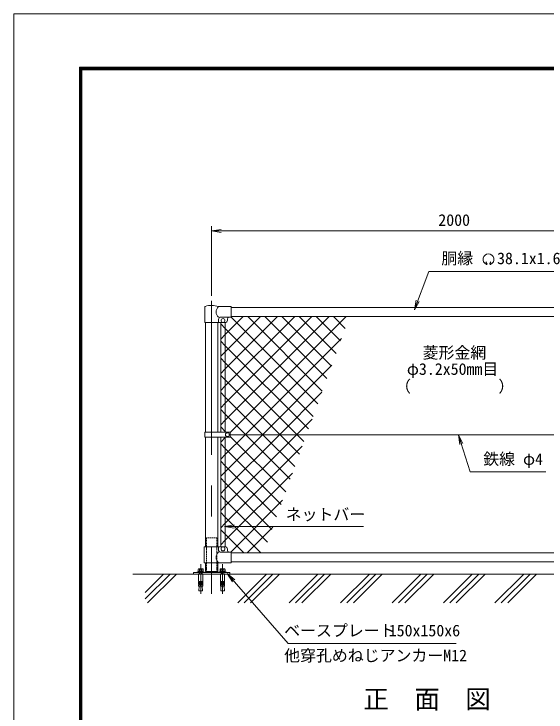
# Model space of a CAD drawing. Units: millimetres, scale not verified. Extents: x -4200 to 4200, y -2970 to 2970.
# Drawn here: x -4200 to -2006, y 91 to 2970 of the extents above; entities that cross this region are included whole.
import ezdxf
from ezdxf.enums import TextEntityAlignment as Align

# ---------------------------------------------------------------- set-up
doc = ezdxf.new("R2010")
doc.units = ezdxf.units.MM
doc.header["$LTSCALE"] = 20
doc.linetypes.add('USER1', pattern=[50.8, 31.75, -6.35, 6.35, -6.35])
doc.linetypes.add('USER2', pattern=[0.375, 0.25, -0.125])
for name, color, linetype, lineweight in [('0-0_D-BMK', 2, 'USER1', 13), ('0-1_D-STR1', 1, 'Continuous', 18), ('0-2_D-STR-DIM', 7, 'Continuous', 9), ('0-3_0', 3, 'Continuous', 18), ('0-5_D-STR3', 3, 'Continuous', 13), ('0-6_D-STR2', 7, 'Continuous', 9), ('0-7_D-STR-TXT', 7, 'Continuous', 9), ('0-8_D-TTL', 7, 'Continuous', 9), ('0-B_D-BGD', 7, 'Continuous', 9), ('0-D_D-DCR-HCH', 7, 'Continuous', 9)]:
    doc.layers.add(name, color=color, linetype=linetype, lineweight=lineweight)
doc.layers.add('0-4_D-TTL-TXT', color=7, linetype='Continuous')
doc.styles.add('ＭＳ ゴシック', font='')
doc.styles.get('ＭＳ ゴシック').set_extended_font_data('MS Gothic')

# ---------------------------------------------------------------- blocks, each defined once
blk = doc.blocks.new('_Open')
at = {"layer": '0-3_0', "color": 7, "lineweight": 9}
blk.add_line((-20, 3.33), (0, 0), dxfattribs=at)
blk.add_lwpolyline([(-20, -3.33), (0, 0), (-20, 0)], dxfattribs=at)

msp = doc.modelspace()

# ---------------------------------------------------------------- linework, layer by layer
at = {"layer": '0-0_D-BMK'}
for p, q in [((-3384.65, 1787.29), (-3384.65, 578.82)), ((-3429.65, 701.83), (-3429.65, 578.82)), ((-3339.65, 701.83), (-3339.65, 578.82))]:
    msp.add_line(p, q, dxfattribs=at)
at = {"layer": '0-1_D-STR1'}
for p, q in [((-3304.65, 1760.23), (-1464.65, 1760.23)), ((-3304.65, 1722.23), (-1464.65, 1722.23)), ((-3410.05, 1697.23), (-3410.05, 1245.73)), ((-3359.25, 1697.23), (-3359.25, 1245.73)), ((-3410.05, 1224.73), (-3410.05, 773.23)), ((-3359.25, 1224.73), (-3359.25, 773.23)), ((-3304.65, 748.23), (-1464.65, 748.23)), ((-3410.05, 707.23), (-3410.05, 671.23)), ((-3359.25, 707.23), (-3359.25, 671.23)), ((-3304.65, 710.23), (-1464.65, 710.23)), ((-3410.05, 671.23), (-3359.25, 671.23))]:
    msp.add_line(p, q, dxfattribs=at)
at = {"layer": '0-2_D-STR-DIM'}
for p, q in [((-3384.65, 1807.29), (-3384.65, 2095.23)), ((-3344.65, 2075.23), (-1424.65, 2075.23))]:
    msp.add_line(p, q, dxfattribs=at)
at = {"layer": '0-5_D-STR3'}
for p, q in [((-3413.2, 1697.23), (-3413.2, 1760.92)), ((-3304.65, 1763.23), (-3356.1, 1763.23)), ((-3304.65, 1763.23), (-3304.65, 1719.23)), ((-3356.1, 1697.23), (-3356.1, 1712.23)), ((-3304.65, 1719.23), (-3349.1, 1719.23)), ((-3319.65, 1712.23), (-3319.65, 1707.23)), ((-3413.2, 1697.23), (-3356.1, 1697.23)), ((-3356.1, 1697.23), (-3329.65, 1697.23)), ((-3347.15, 1697.23), (-3347.15, 1245.73)), ((-3328.15, 1697.23), (-3328.15, 1245.73)), ((-3412.15, 1224.73), (-3412.15, 1245.73)), ((-3307.66, 1245.73), (-3412.15, 1245.73)), ((-3307.66, 1224.73), (-3307.66, 1245.73)), ((-3307.66, 1224.73), (-3412.15, 1224.73)), ((-3347.15, 1224.73), (-3347.15, 773.23)), ((-3328.15, 1224.73), (-3328.15, 773.11)), ((-3307.66, 1235.23), (-1467.15, 1235.23)), ((-3415.6, 773.23), (-3329.65, 773.23)), ((-3415.6, 707.23), (-3415.6, 773.23)), ((-3356.1, 773.23), (-3356.1, 758.23)), ((-3304.65, 751.23), (-3349.1, 751.23)), ((-3319.65, 763.23), (-3319.65, 758.23)), ((-3304.65, 751.23), (-3304.65, 707.23)), ((-3304.65, 707.23), (-3415.6, 707.23)), ((-3406, 671.23), (-3406, 666.23)), ((-3363.3, 671.23), (-3363.3, 666.23)), ((-3438.3, 660.23), (-3421, 660.23)), ((-3348.3, 660.23), (-3331, 660.23))]:
    msp.add_line(p, q, dxfattribs=at)
at = {"layer": '0-5_D-STR3', "linetype": 'USER2'}
for p, q in [((-3406, 810.23), (-3406, 671.23)), ((-3406, 810.23), (-3363.3, 810.23)), ((-3363.3, 810.23), (-3363.3, 671.23))]:
    msp.add_line(p, q, dxfattribs=at)
at = {"layer": '0-5_D-STR3', "lineweight": 18}
for p, q in [((-3445.65, 668.53), (-3445.65, 666.23)), ((-3413.65, 668.53), (-3445.65, 668.53)), ((-3445.65, 666.23), (-3413.65, 666.23)), ((-3418.9, 671.53), (-3440.4, 671.53)), ((-3440.4, 671.53), (-3440.4, 668.53)), ((-3440.4, 668.53), (-3418.9, 668.53)), ((-3440.05, 679.83), (-3440.05, 671.53)), ((-3440.05, 671.53), (-3419.26, 671.53)), ((-3421.86, 682.33), (-3437.45, 682.33)), ((-3435.65, 682.33), (-3423.65, 682.33)), ((-3435.65, 666.23), (-3435.65, 660.23)), ((-3434.85, 671.53), (-3434.85, 679.83)), ((-3434.57, 660.23), (-3434.57, 666.23)), ((-3431.15, 671.53), (-3430.35, 668.53)), ((-3428.15, 668.53), (-3428.96, 671.53)), ((-3424.73, 660.23), (-3424.73, 666.23)), ((-3424.46, 671.53), (-3424.46, 679.83)), ((-3423.65, 660.23), (-3423.65, 666.23)), ((-3419.26, 671.53), (-3419.26, 679.83)), ((-3418.9, 668.53), (-3418.9, 671.53)), ((-3413.65, 666.23), (-3413.65, 668.53)), ((-3355.65, 668.53), (-3355.65, 666.23)), ((-3323.65, 668.53), (-3355.65, 668.53)), ((-3355.65, 666.23), (-3323.65, 666.23)), ((-3328.9, 671.53), (-3350.4, 671.53)), ((-3350.4, 671.53), (-3350.4, 668.53)), ((-3350.4, 668.53), (-3328.9, 668.53)), ((-3350.05, 679.83), (-3350.05, 671.53)), ((-3350.05, 671.53), (-3329.26, 671.53)), ((-3331.86, 682.33), (-3347.45, 682.33)), ((-3345.65, 682.33), (-3333.65, 682.33)), ((-3345.65, 666.23), (-3345.65, 660.23)), ((-3344.85, 671.53), (-3344.85, 679.83)), ((-3344.57, 660.23), (-3344.57, 666.23)), ((-3341.15, 671.53), (-3340.35, 668.53)), ((-3338.15, 668.53), (-3338.96, 671.53)), ((-3334.73, 660.23), (-3334.73, 666.23)), ((-3334.46, 671.53), (-3334.46, 679.83)), ((-3333.65, 660.23), (-3333.65, 666.23)), ((-3329.26, 671.53), (-3329.26, 679.83)), ((-3328.9, 668.53), (-3328.9, 671.53)), ((-3323.65, 666.23), (-3323.65, 668.53)), ((-3438.3, 660.23), (-3438.3, 630.19)), ((-3421, 660.23), (-3421, 630.19)), ((-3348.3, 660.23), (-3348.3, 630.19)), ((-3331, 660.23), (-3331, 630.19)), ((-3430.65, 630.19), (-3438.3, 630.19)), ((-3438.3, 627.69), (-3437.87, 630.15)), ((-3438.3, 627.69), (-3430.65, 627.69)), ((-3438.3, 627.69), (-3438.3, 626.19)), ((-3438.3, 626.19), (-3430.65, 626.19)), ((-3438.3, 623.69), (-3437.87, 626.15)), ((-3438.3, 623.69), (-3430.65, 623.69)), ((-3438.3, 623.69), (-3438.3, 622.19)), ((-3438.3, 622.19), (-3430.65, 622.19)), ((-3438.3, 619.69), (-3437.87, 622.15)), ((-3438.3, 619.69), (-3430.65, 619.69)), ((-3438.3, 619.69), (-3438.3, 618.19)), ((-3438.3, 615.73), (-3437.87, 618.19)), ((-3438.3, 618.19), (-3430.65, 618.19)), ((-3438.3, 615.73), (-3430.65, 615.73)), ((-3438.3, 615.73), (-3438.3, 610.23)), ((-3438.3, 610.23), (-3421, 610.23)), ((-3436.15, 610.23), (-3437.23, 591.13)), ((-3430.65, 630.19), (-3430.65, 610.23)), ((-3428.65, 630.19), (-3421, 630.19)), ((-3428.65, 630.19), (-3428.65, 610.23)), ((-3421, 627.69), (-3428.65, 627.69)), ((-3421, 626.19), (-3428.65, 626.19)), ((-3421, 623.69), (-3428.65, 623.69)), ((-3421, 622.19), (-3428.65, 622.19)), ((-3421, 619.69), (-3428.65, 619.69)), ((-3421, 618.19), (-3428.65, 618.19)), ((-3421, 615.73), (-3428.65, 615.73)), ((-3423.16, 610.23), (-3422.08, 591.13)), ((-3421, 627.69), (-3421.44, 630.15)), ((-3421, 623.69), (-3421.44, 626.15)), ((-3421, 619.69), (-3421.44, 622.15)), ((-3421, 615.73), (-3421.44, 618.19)), ((-3421, 627.69), (-3421, 626.19)), ((-3421, 623.69), (-3421, 622.19)), ((-3421, 619.69), (-3421, 618.19)), ((-3421, 615.73), (-3421, 610.23)), ((-3340.65, 630.19), (-3348.3, 630.19)), ((-3348.3, 627.69), (-3347.87, 630.15)), ((-3348.3, 627.69), (-3340.65, 627.69)), ((-3348.3, 627.69), (-3348.3, 626.19)), ((-3348.3, 626.19), (-3340.65, 626.19)), ((-3348.3, 623.69), (-3347.87, 626.15)), ((-3348.3, 623.69), (-3340.65, 623.69)), ((-3348.3, 623.69), (-3348.3, 622.19)), ((-3348.3, 622.19), (-3340.65, 622.19)), ((-3348.3, 619.69), (-3347.87, 622.15)), ((-3348.3, 619.69), (-3340.65, 619.69)), ((-3348.3, 619.69), (-3348.3, 618.19)), ((-3348.3, 615.73), (-3347.87, 618.19)), ((-3348.3, 618.19), (-3340.65, 618.19)), ((-3348.3, 615.73), (-3340.65, 615.73)), ((-3348.3, 615.73), (-3348.3, 610.23)), ((-3348.3, 610.23), (-3331, 610.23)), ((-3346.15, 610.23), (-3347.23, 591.13)), ((-3340.65, 630.19), (-3340.65, 610.23)), ((-3338.65, 630.19), (-3331, 630.19)), ((-3338.65, 630.19), (-3338.65, 610.23)), ((-3331, 627.69), (-3338.65, 627.69)), ((-3331, 626.19), (-3338.65, 626.19)), ((-3331, 623.69), (-3338.65, 623.69)), ((-3331, 622.19), (-3338.65, 622.19)), ((-3331, 619.69), (-3338.65, 619.69)), ((-3331, 618.19), (-3338.65, 618.19)), ((-3331, 615.73), (-3338.65, 615.73)), ((-3333.16, 610.23), (-3332.08, 591.13)), ((-3331, 627.69), (-3331.44, 630.15)), ((-3331, 623.69), (-3331.44, 626.15)), ((-3331, 619.69), (-3331.44, 622.15)), ((-3331, 615.73), (-3331.44, 618.19)), ((-3331, 627.69), (-3331, 626.19)), ((-3331, 623.69), (-3331, 622.19)), ((-3331, 619.69), (-3331, 618.19)), ((-3331, 615.73), (-3331, 610.23)), ((-3422.08, 591.13), (-3437.23, 591.13)), ((-3332.08, 591.13), (-3347.23, 591.13))]:
    msp.add_line(p, q, dxfattribs=at)
at = {"layer": '0-5_D-STR3'}
msp.add_lwpolyline([(-3459.65, 660.23), (-3309.65, 660.23), (-3309.65, 666.23), (-3459.65, 666.23)], close=True, dxfattribs=at)
for centre in [(-3337.65, 1706.23), (-3319.66, 1235.23), (-3337.65, 764.23)]:
    msp.add_circle(centre, 8, dxfattribs=at)
for centre, radius, start, end in [((-3409.9, 1760.92), 3.3, 109.22051, 180), ((-3384.65, 1688.49), 80, 69.0916, 109.22051), ((-3337.91, 1741.23), 28.55, 129.59418, 230.40582), ((-3349.1, 1712.23), 7, 90, 180), ((-3329.65, 1707.23), 10, 270, 0), ((-3312.65, 1712.23), 7, 90, 180), ((-3337.91, 729.23), 28.55, 129.59418, 230.40582), ((-3349.1, 758.23), 7, 180, 270), ((-3329.65, 763.23), 10, 0, 90), ((-3312.65, 758.23), 7, 180, 270)]:
    msp.add_arc(centre, radius, start, end, dxfattribs=at)
at = {"layer": '0-5_D-STR3', "lineweight": 18}
for centre, radius, start, end in [((-3437.45, 679.73), 2.6, 2.20423, 177.79577), ((-3429.65, 675.68), 6.65, 38.61324, 141.38676), ((-3421.86, 679.73), 2.6, 2.20423, 177.79577), ((-3347.45, 679.73), 2.6, 2.20423, 177.79577), ((-3339.65, 675.68), 6.65, 38.61324, 141.38676), ((-3331.86, 679.73), 2.6, 2.20423, 177.79577), ((-3429.65, 630.19), 1, 0, 180), ((-3339.65, 630.19), 1, 0, 180)]:
    msp.add_arc(centre, radius, start, end, dxfattribs=at)
at = {"layer": '0-6_D-STR2'}
for p, q in [((-3328.15, 1648.25), (-3254.17, 1722.23)), ((-3328.15, 1577.53), (-3183.46, 1722.23)), ((-3328.15, 1506.82), (-3112.75, 1722.23)), ((-3328.15, 1436.11), (-3042.04, 1722.23)), ((-3328.15, 1365.4), (-2971.33, 1722.23)), ((-3328.15, 1294.69), (-2900.62, 1722.23)), ((-3307.66, 1244.48), (-2829.91, 1722.23)), ((-2947.18, 1362.69), (-3304.65, 1720.17)), ((-2928.31, 1414.54), (-3236, 1722.23)), ((-2909.44, 1466.38), (-3165.29, 1722.23)), ((-2890.57, 1518.22), (-3094.58, 1722.23)), ((-2871.7, 1570.06), (-3023.87, 1722.23)), ((-2852.83, 1621.9), (-2953.16, 1722.23)), ((-2833.96, 1673.74), (-2882.44, 1722.23)), ((-3328.15, 1672.96), (-3347.15, 1691.96)), ((-2966.04, 1310.85), (-3328.15, 1672.96)), ((-3347.15, 1629.25), (-3328.15, 1648.25)), ((-3328.15, 1602.25), (-3347.15, 1621.25)), ((-3246.2, 1235.23), (-2849, 1632.42)), ((-2984.91, 1259.01), (-3328.15, 1602.25)), ((-3347.15, 1558.53), (-3328.15, 1577.53)), ((-3328.15, 1531.54), (-3347.15, 1550.54)), ((-3031.84, 1235.23), (-3328.15, 1531.54)), ((-3347.15, 1487.82), (-3328.15, 1506.82)), ((-3175.49, 1235.23), (-2889.47, 1521.25)), ((-3328.15, 1460.83), (-3347.15, 1479.83)), ((-3102.55, 1235.23), (-3328.15, 1460.83)), ((-3347.15, 1417.11), (-3328.15, 1436.11)), ((-3328.15, 1390.12), (-3347.15, 1409.12)), ((-3173.26, 1235.23), (-3328.15, 1390.12)), ((-3104.78, 1235.23), (-2929.93, 1410.07)), ((-3347.15, 1346.4), (-3328.15, 1365.4)), ((-3328.15, 1319.41), (-3347.15, 1338.41)), ((-3243.97, 1235.23), (-3328.15, 1319.41)), ((-3034.07, 1235.23), (-2970.4, 1298.9)), ((-3347.15, 1275.69), (-3328.15, 1294.69)), ((-3328.15, 1153.27), (-3246.2, 1235.23)), ((-3328.15, 1082.56), (-3175.49, 1235.23)), ((-3328.15, 1011.85), (-3104.78, 1235.23)), ((-3328.15, 941.14), (-3034.07, 1235.23)), ((-3079.26, 999.8), (-3307.66, 1228.2)), ((-3060.39, 1051.64), (-3243.97, 1235.23)), ((-3041.52, 1103.48), (-3173.26, 1235.23)), ((-3022.65, 1155.33), (-3102.55, 1235.23)), ((-3003.78, 1207.17), (-3031.84, 1235.23)), ((-3328.15, 1177.99), (-3347.15, 1196.99)), ((-3328.15, 870.43), (-3010.86, 1187.72)), ((-3347.15, 1134.27), (-3328.15, 1153.27)), ((-3098.13, 947.96), (-3328.15, 1177.99)), ((-3328.15, 1107.28), (-3347.15, 1126.28)), ((-3117, 896.12), (-3328.15, 1107.28)), ((-3347.15, 1063.56), (-3328.15, 1082.56)), ((-3328.15, 799.72), (-3051.32, 1076.55)), ((-3328.15, 1036.57), (-3347.15, 1055.57)), ((-3135.86, 844.28), (-3328.15, 1036.57)), ((-3347.15, 992.85), (-3328.15, 1011.85)), ((-3328.15, 965.85), (-3347.15, 984.85)), ((-3154.73, 792.43), (-3328.15, 965.85)), ((-3305.93, 751.23), (-3091.79, 965.37)), ((-3347.15, 922.14), (-3328.15, 941.14)), ((-3328.15, 895.14), (-3347.15, 914.14)), ((-3181.24, 748.23), (-3328.15, 895.14)), ((-3347.15, 851.43), (-3328.15, 870.43)), ((-3328.15, 824.43), (-3347.15, 843.43)), ((-3238.22, 748.23), (-3132.25, 854.2)), ((-3251.95, 748.23), (-3328.15, 824.43)), ((-3347.15, 780.72), (-3328.15, 799.72))]:
    msp.add_line(p, q, dxfattribs=at)
for points in [[(-3325.18, 1245.73), (-3328.15, 1248.7), (-3347.15, 1267.7)], [(-3347.15, 1204.98), (-3328.15, 1223.98), (-3327.41, 1224.73)]]:
    msp.add_lwpolyline(points, dxfattribs=at)
at = {"layer": '0-7_D-STR-TXT'}
for p, q in [((-2249.34, 1941.1), (-2253.48, 1948.28)), ((-2236.85, 1941.1), (-2232.71, 1948.28)), ((-2758.78, 856.13), (-3329.9, 856.13))]:
    msp.add_line(p, q, dxfattribs=at)
for points in [[(-1952.84, 1908.23), (-2489.13, 1908.23), (-2547.78, 1751.66)], [(-2006.99, 1081.6), (-2318.32, 1081.6), (-2366.41, 1233.32)], [(-2376.82, 373.74), (-3068.6, 373.74), (-3319.07, 661.37)]]:
    msp.add_lwpolyline(points, dxfattribs=at)
for centre, radius, start, end in [((-2243.09, 1958.26), 22.5, 294.32478, 245.67522), ((-2251.39, 1939.86), 2.37, 245.67522, 30), ((-2234.8, 1939.86), 2.37, 150, 294.32478)]:
    msp.add_arc(centre, radius, start, end, dxfattribs=at)
at = {"layer": '0-8_D-TTL', "color": 2, "lineweight": 18}
msp.add_lwpolyline([(-4199.68, 2970.23), (4200.32, 2970.23), (4200.32, -2969.77), (-4199.68, -2969.77)], close=True, dxfattribs=at)
at = {"layer": '0-8_D-TTL'}
for points in [[(-3929.68, 2750.23), (3930.32, 2750.23), (3930.32, -2749.77), (-3929.68, -2749.77)], [(-3927.18, 2747.73), (3927.82, 2747.73), (3927.82, -2747.27), (-3927.18, -2747.27)], [(-3924.68, 2745.23), (3925.32, 2745.23), (3925.32, -2744.77), (-3924.68, -2744.77)], [(-3922.18, 2742.73), (3922.82, 2742.73), (3922.82, -2742.27), (-3922.18, -2742.27)], [(-3919.68, 2740.23), (3920.32, 2740.23), (3920.32, -2739.77), (-3919.68, -2739.77)]]:
    msp.add_lwpolyline(points, close=True, dxfattribs=at)
at = {"layer": '0-B_D-BGD'}
msp.add_line((-3709.65, 660.23), (-884.65, 660.23), dxfattribs=at)
at = {"layer": '0-D_D-DCR-HCH'}
for p, q in [((-3658.17, 557.99), (-3555.93, 660.23)), ((-3658.17, 584.51), (-3582.45, 660.23)), ((-3648.48, 541.17), (-3529.42, 660.23)), ((-3277.25, 541.17), (-3158.19, 660.23)), ((-3250.73, 541.17), (-3131.67, 660.23)), ((-3224.22, 541.17), (-3105.15, 660.23)), ((-3065.12, 541.17), (-2946.05, 660.23)), ((-3038.6, 541.17), (-2919.54, 660.23)), ((-3012.08, 541.17), (-2893.02, 660.23)), ((-2852.98, 541.17), (-2733.92, 660.23)), ((-2826.47, 541.17), (-2707.41, 660.23)), ((-2799.95, 541.17), (-2680.89, 660.23)), ((-2640.85, 541.17), (-2521.79, 660.23)), ((-2614.34, 541.17), (-2495.27, 660.23)), ((-2587.82, 541.17), (-2468.76, 660.23)), ((-2428.72, 541.17), (-2309.66, 660.23)), ((-2402.2, 541.17), (-2283.14, 660.23)), ((-2375.69, 541.17), (-2256.63, 660.23)), ((-2216.59, 541.17), (-2097.53, 660.23)), ((-2190.07, 541.17), (-2071.01, 660.23)), ((-2163.55, 541.17), (-2044.49, 660.23))]:
    msp.add_line(p, q, dxfattribs=at)

# ---------------------------------------------------------------- block references
at = {"layer": '0-2_D-STR-DIM', "xscale": 2, "yscale": 2, "rotation": 180}
msp.add_blockref('_Open', (-3384.65, 2075.23), dxfattribs=at)
at = {"layer": '0-7_D-STR-TXT', "xscale": 2, "yscale": 2}
for p, rotation in [((-2548.48, 1749.79), 249.46512), ((-2367.02, 1235.23), 107.58773), ((-3331.9, 856.13), 180), ((-3320.39, 662.88), 131.27553)]:
    msp.add_blockref('_Open', p, dxfattribs=dict(at, rotation=rotation))

# ---------------------------------------------------------------- texts
at = {"layer": '0-2_D-STR-DIM', "style": 'ＭＳ ゴシック'}
msp.add_text('2000', height=48.09, dxfattribs=at).set_placement((-2449.9, 2081.97), align=Align.BOTTOM_LEFT)
at = {"layer": '0-4_D-TTL-TXT', "style": 'ＭＳ ゴシック'}
msp.add_text('正\u3000面\u3000図', height=76.98, dxfattribs=at).set_placement((-2758.55, 83.06), align=Align.BOTTOM_LEFT)
at = {"layer": '0-7_D-STR-TXT', "style": 'ＭＳ ゴシック'}
for s, p in [('胴縁 \u300038.1x1.6', (-2437.2, 1924.01)), ('菱形金網', (-2514.6, 1535.12)), ('φ3.2x50mm目', (-2579.58, 1467.54)), ('（\u3000\u3000   \u3000\u3000）', (-2628.31, 1395.89)), ('鉄線 φ4', (-2264.6, 1096.47)), ('ネットバー', (-3079.34, 868.08)), ('ベースプレート', (-3085.29, 389.14)), (' 150x150x6', (-2687.12, 389.14)), ('他穿孔めねじアンカーM12', (-3085.53, 286.13))]:
    msp.add_text(s, height=48.09, dxfattribs=at).set_placement(p, align=Align.BOTTOM_LEFT)

doc.saveas('drawing.dxf')
